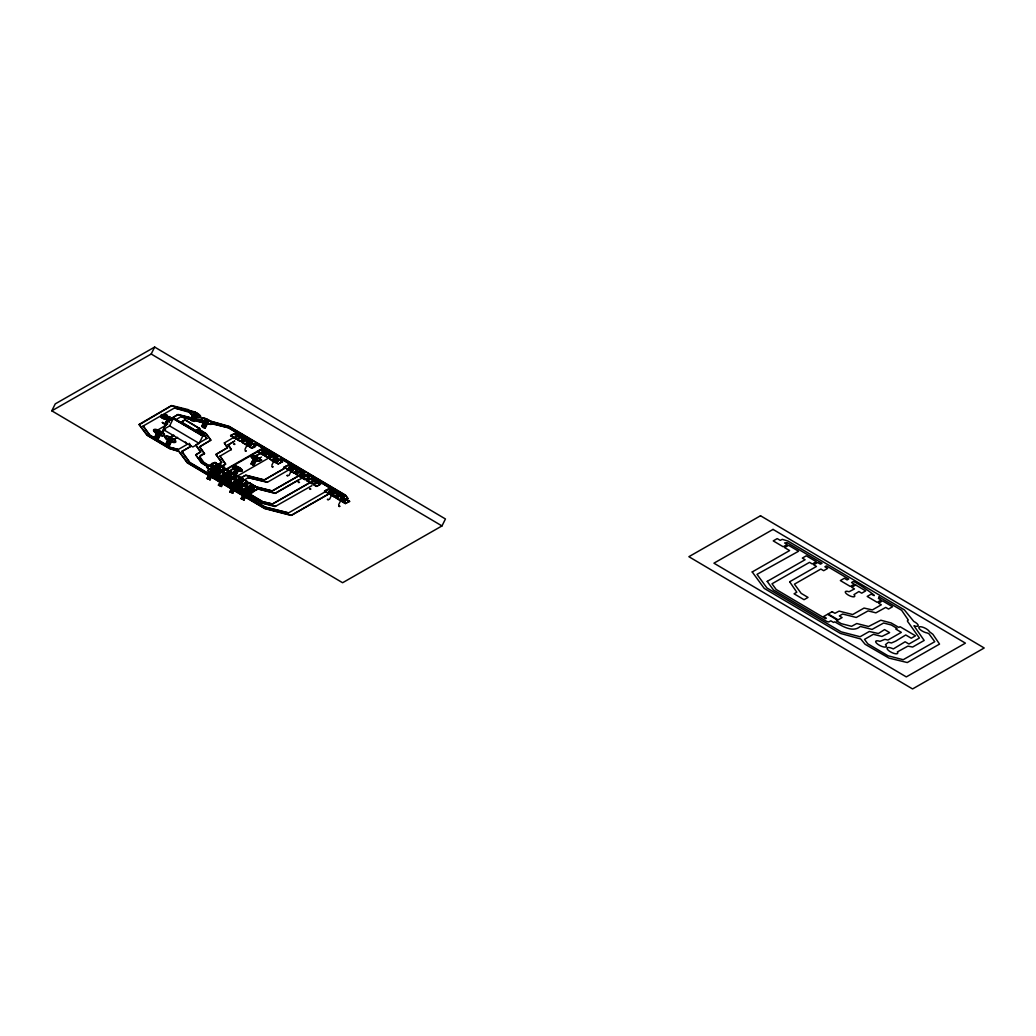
<?xml version="1.0" encoding="UTF-8"?>
<svg xmlns="http://www.w3.org/2000/svg" width="1036" height="1036" viewBox="0 0 1036 1036"><rect width="100%" height="100%" fill="white"/><g stroke="black" fill="none" stroke-linecap="round" stroke-linejoin="round"><path stroke-width="1.5" d="M166.226 414.931C162.872 413.222 164.556 417.948 165.579 414.892L167.586 416.135L167.301 415.345M165.087 416.122L164.879 415.294M167.884 417.275C164.115 416.835 173.349 416.213 168.35 417.909C164.556 418.272 167.495 413.791 165.825 416.226M161.577 416.809C159.557 416.304 166.291 421.251 167.353 418.648C154.105 410.619 166.835 416.381 165.384 418.855C155.879 418.194 165.125 411.81 167.184 415.565M211.137 464.452L221.044 470.499L225.045 468.389L214.84 462.354L206.591 467.055L209.829 469.256L207.045 467.612L208.275 466.757L203.224 463.765M233.864 477.894L243.771 483.929L247.759 481.818L237.503 475.809M268.738 458.003L278.334 463.869L282.09 461.564C274.436 453.03 260.217 456.876 278.334 463.869M245.182 484.68L250.764 488.15M51.8 410.826L55.258 403.872L154.649 347.06L445.441 518.971L441.983 525.925L342.592 582.737L51.8 410.826L151.191 354.027L154.649 347.06M185.522 442.022L187.231 444.366L178.257 449.495L170.292 447.422L149.663 435.237L143.11 425.9L149.78 435.016L153.898 437.451M160.943 416.796L165.501 418.635L166.485 418.065L163.015 415.449L167.353 418.79M157.083 433.825A5.4 1.787 26.4 0 1 154.014 430.704A5.4 1.787 26.4 0 1 156.98 430.16L157.472 430.057M164.439 415.954L163.895 414.801M164.763 415.514L165.579 414.892M160.826 433.773L157.938 439.588L155.555 438.966L154.545 437.58L157.433 431.753M154.558 438.15L158.158 430.885M165.475 415.112L166.343 414.711M154.545 437.58L155.517 437.606L158.417 431.779M164.996 419.191L167.469 418.57M166.226 416.951L165.941 416.148M157.938 439.588L156.928 438.202L159.816 432.375M156.954 439.575L158.417 436.622M167.482 424.087L166.032 421.73L167.599 423.866L165.708 425.11M157.925 439.018L160.813 433.203M166.498 417.171L168.35 417.909M169.464 422.274L167.573 420.862M167.767 417.495L169.386 416.576M163.274 429.526L166.887 422.261L173.245 418.622L202.771 436.078L199.158 443.356L192.8 446.982L163.274 429.526L169.632 425.9L173.245 418.622M168.376 420.927L173.219 418.155M193.356 415.708A5.4 1.787 26.4 0 1 190.326 412.859L188.772 411.421L174.67 408.016L190.313 412.613A5.4 1.787 26.4 0 0 193.46 415.488M172.39 417.754L203.367 435.78M184.291 424.708L176.12 419.463M172.002 440.391L169.114 446.218L166.731 445.597L165.721 444.198L168.609 438.383M165.721 444.768L168.622 438.953M165.721 444.198L166.692 444.224L169.593 438.396M170.163 437.516L173.906 435.224L169.567 437.27A5.4 1.787 26.4 0 0 165.41 437.179A5.4 1.787 26.4 0 0 168.454 440.546M169.114 446.218L168.104 444.82L170.992 439.005M169.101 445.648L172.701 438.383M181.209 422.196L185.198 419.761L199.624 428.593L195.765 430.795L181.209 422.196L185.198 419.761M170.966 441.75A5.4 1.787 26.4 0 0 174.113 439.95L174.048 439.238M170.292 447.422L178.257 449.495M191.233 411.227L189.705 412.056M219.554 481.96L187.283 462.82L178.723 451.269L169.606 448.666L146.905 435.185L139.2 424.799L171.445 405.775L192.256 411.59A5.4 1.787 26.4 0 1 199.495 415.255A5.4 1.787 26.4 0 1 197.216 417.081M196.944 415.578L194.056 421.393L191.673 420.771L190.663 419.386L193.551 413.558A2.02 0.673 26.4 0 1 196.27 414.555A2.02 0.673 26.4 0 1 196.49 415.747M190.676 419.956L193.564 414.128M190.663 419.386L191.647 419.412L195.247 412.147M194.056 421.393L193.046 420.007L195.934 414.18M178.723 451.269L169.723 448.446L147.643 435.392L139.316 424.566M194.043 420.823L197.643 413.571M209.492 474.371L190.041 462.872L181.779 451.579L191.155 446.05M195.765 430.795L199.741 428.36M194.833 419.01L202.797 420.72A5.387 1.787 26.4 0 1 203.147 418.285A5.387 1.787 26.4 0 1 209.583 420.849L229.28 426.431L345.597 495.195L347.876 498.692M208.119 422.196L205.232 428.023L202.849 427.402L201.839 426.003L204.727 420.189M201.852 426.573L204.739 420.758M201.839 426.003L202.823 426.029L205.711 420.202M205.232 428.023L204.221 426.625L207.109 420.81M204.247 427.998L207.135 422.17M205.219 427.454L208.106 421.626M202.292 435.353L173.103 418.389M203.419 433.903L197.099 429.875L203.419 433.903L206.837 438.578L203.535 433.67M342.748 500.802A2.694 0.894 26.4 0 0 344.962 500.388L347.992 498.471L345.48 495.415L229.163 426.651L210.01 421.199M203.367 435.625L172.649 417.754M210.606 421.354L211.991 423.62M190.041 462.872L181.883 451.346M199.547 446.84L210.774 440.274L206.177 433.954L198.511 429.059L206.293 433.734L210.904 440.041L199.547 446.84L204.338 453.392M211.499 423.245L228.49 427.894L252.693 441.919L228.593 427.674L211.396 423.711A5.387 1.787 26.4 0 1 207.226 423.633M208.158 466.977L201.373 462.911L195.726 454.804L200.647 451.838L195.713 444.936L206.954 438.357M215.993 468.376L210.8 465.306L209.57 466.174C205.206 464.296 193.719 455.659 204.468 453.755L199.663 446.62M204.144 462.962L199.676 456.487M209.57 466.174L211.02 465.177L220.487 470.888L216.019 472.895M209.712 469.166L211.953 470.784M207.071 478.425L210.14 479.642L207.071 478.425L212.056 468.363M207.278 478.153L212.276 468.078M215.605 467.094C199.935 458.56 236.13 466.355 220.564 470.292M207.446 478.943L211.02 471.743M207.99 478.205L212.989 468.142M208.948 478.58L214.646 467.081M221.536 466.666L225.524 464.232L219.943 456.021L225.654 463.998L221.536 466.666L224.32 468.311M231.041 435.91L233.825 437.555M209.764 479.124L214.763 469.062M211.629 475.822L214.698 477.026L211.629 475.822L217.547 464.05M209.919 479.927L215.138 469.58M212.004 476.34L217.003 466.265M212.561 475.602L218.259 464.102M218.363 464.232L221.704 462.315L216.136 454.7M231.248 449.728L228.127 444.897L234.667 441.012M213.507 475.977L218.505 465.902M215.229 462.937L218.013 464.581L221.6 462.535L215.993 454.338L227.428 447.811L224.294 442.994L233.929 437.321M214.322 476.521L220.033 465.022M233.709 437.451L235.949 439.07M214.491 477.311L219.697 466.964M223.608 477.402L218.298 474.242L223.711 477.182M220.681 470.383L224.436 468.091M266.861 457.057L271.328 455.05L261.059 449.132L217.91 473.853L222.157 472.027L226.055 474.333M228.037 474.708L222.844 471.639L226.962 473.815M218.415 485.133L221.484 486.35L218.415 485.133L224.333 473.361M237.231 439.536L240.132 441.284L237.451 439.406M222.507 471.173L226.703 469.425L233.126 473.245M219.528 484.162L224.501 474.151M219.347 484.913L225.045 473.413M220.292 485.288L225.291 475.226M243.771 439.199L234.784 433.605L243.771 439.199L240.015 441.181M221.303 485.081L222.714 482.232M221.108 485.832L226.107 475.77M222.973 482.53L226.055 483.747L222.973 482.53L228.179 472.183M221.277 486.635L223.646 481.999M223.349 483.048L228.347 472.986M223.905 482.31L228.904 472.248M226.599 469.658L229.383 471.302L233.864 467.909A4.714 1.554 26.4 0 1 233.514 466.2M224.851 482.685L230.562 471.186M225.123 483.967L230.665 473.167M221.652 471.678L231.818 477.544L227.609 479.487M225.835 484.019L231.753 472.248M234.071 468.453L235.56 469.813M229.383 471.302L234.33 468.311M228.658 475.861L231.145 477.622L222.054 472.248M238.811 469.632A2.02 0.673 26.4 0 0 239.186 468.984L235.936 475.641L234.33 475.446L232.802 474.242L236.143 467.508M244.949 449.391L248.226 442.799M232.802 474.242L236.363 467.184M251.372 447.902L255.84 445.894L245.908 439.989L241.906 442.1L251.489 447.992C265.138 446.516 236.286 436.493 248.938 441.971M229.448 475.576L232.155 476.884M233.022 473.905L233.877 474.009L237.218 467.275M235.936 475.641L234.965 474.488L238.306 467.767M233.773 483.126C224.216 481.118 236.648 475.977 238.72 481.818M237.853 470.396L238.435 470.888A4.714 1.554 26.4 0 0 241.401 469.917A4.714 1.554 26.4 0 0 235.496 466.42A4.714 1.554 26.4 0 0 233.76 468.13L234.214 468.531M235.366 475.757L237.361 471.717M235.781 475.135L239.122 468.401M255.128 445.92L252.46 444.043M252.344 444.276L253.108 443.68M229.707 491.815L232.776 493.032L229.707 491.815L234.913 481.468M251.489 447.992L255.244 445.687M230.083 492.333L231.533 489.406M238.332 480.523L234.434 478.231L238.073 476.146L247.047 481.74L244.379 479.875M230.639 491.595L235.638 481.52M231.585 491.97L236.584 481.895M232.401 492.514L238.112 481.015M243.046 478.93L237.348 490.416L236.415 490.65L234.278 489.212L239.976 477.713M234.278 489.212L240.184 477.428M232.569 493.304L234.732 488.966M234.641 489.717L236.804 485.379M234.486 488.927L235.198 488.979L240.909 477.492M252.991 443.9L257.679 444.858L277.726 456.721L275.667 458.054L272.882 456.41M237.348 490.416L236.156 489.355L241.142 479.292M236.972 489.911L241.971 479.836M238.979 486.195L243.214 484.33L233.009 478.386M237.127 490.701L242.126 480.639M251.01 463.636L254.144 465.022L253.069 465.255L251.01 463.636L254.351 456.902M251.165 464.128L254.921 456.772M253.988 459.285A4.714 1.554 26.4 0 1 251.308 456.423A4.714 1.554 26.4 0 1 254.532 456.254L260.774 453.198L257.886 451.774L261.629 449.469L270.616 455.063L261.525 449.689M255.594 456.164L259.117 458.249M242.502 484.343L238.746 486.324M252.616 463.817L255.957 457.083M243.292 483.734L240.922 482.064M253.069 465.255L255.737 459.867M253.639 464.413L256.98 457.679M253.924 465.358L257.485 458.288M260.554 453.328L262.781 454.933M267.443 482.09L248.498 477.687L267.327 482.31L288.902 469.826M260.774 453.198L255.219 456.526M246.439 490.611C235.599 488.539 245.053 482.867 248.782 487.762M255.296 459.971A4.714 1.554 26.4 0 0 259.259 460.839A4.714 1.554 26.4 0 0 259.207 459.026L259.311 458.793M241.09 498.549L244.172 499.753L241.09 498.549L247.008 486.765M249.689 487.244L245.791 484.939L249.43 482.867L256.034 486.765L272.118 490.922L298.808 475.679C286.985 468.389 319.554 475.641 304.998 479.629L302.098 477.894M241.466 499.054L247.733 486.829M264.193 455.503L266.977 457.148L264.297 455.283M242.968 498.692L247.967 488.629M243.24 499.987L245.39 495.635M243.797 499.248L250.647 485.871M253.729 487.088C249.793 503.444 240.184 498.251 250.867 485.586M243.952 500.038L249.158 489.691M246.037 496.451L251.023 486.389M245.869 495.661L246.581 495.713L251.58 485.651M248.731 497.15L247.539 496.089L252.525 486.026M247.798 497.371L250.66 491.595M248.355 496.632L253.354 486.57M244.315 485.133L254.571 491.038L250.686 493.265L253.975 490.831L251.385 489.303M248.511 497.435L253.509 487.36M250.22 493.136L253.975 490.831M249.326 483.087L256.034 486.765M252.175 489.005L254.778 490.546L257.524 488.811L275.343 493.175L298.083 480.186M256.824 486.972L259.026 488.72L248.873 482.53L240.65 487.244L246.335 490.844M257.524 488.811L275.239 493.395L302.214 477.985M237.956 476.366L240.74 478.01L245.674 475.356L264.102 480.069L285.379 467.741L284.55 467.534M271.795 465.255L275.071 458.663M282.09 461.564L279.306 459.919M281.248 458.806L304.286 472.701L281.248 458.806L279.189 460.139M249.702 494.211L262.173 501.592L272.39 503.975L310.165 482.387L307.265 480.976L311.02 478.671L319.994 484.265L310.904 478.891M255.918 486.985L272.118 490.922M264.633 506.967L288.358 512.859L264.633 506.967L223.375 482.582M285.379 467.741L288.681 469.955M262.173 501.592L272.39 503.975M289.018 475.433L292.294 468.855M288.798 470.046L293.641 472.908L297.384 470.603L288.293 465.229L297.384 470.603M298.808 475.679L300.816 477.415M299.546 472.17L302.331 473.815L304.39 472.481M301.981 478.114L305.115 479.409L308.754 477.324M308.637 477.544L306.086 475.77M305.853 475.9L307.912 474.566M310.165 482.387L312.173 484.136M313.688 484.472L316.356 486.35L313.455 484.602M325.641 491.543L334.188 496.594L337.827 494.509C334.434 492.566 326.703 486.065 325.641 491.543L288.241 513.079M329.5 499.378L332.776 492.786M328.943 493.758L334.188 496.594M333.955 496.723L337.827 494.509M345.325 503.444L349.792 501.437L339.86 495.532L335.845 497.681L345.441 503.535L336.35 498.161L340.106 495.855L349.08 501.463L346.231 499.481M338.63 504.765L341.906 498.174M339.989 496.089L342.592 497.617L344.172 496.555L309.285 475.369M342.592 497.617L344.069 496.788L343.447 495.571M160.217 433.877A2.02 0.673 26.4 0 0 160.191 432.815L159.583 432.4A2.02 0.673 26.4 0 0 157.2 431.779L157.071 432.012A2.02 0.673 26.4 0 0 158.223 433.177M139.044 424.436L171.549 405.542L188.008 409.557L191.841 411.59M157.096 431.96L157.317 431.559A2.02 0.673 26.4 0 1 159.699 432.18L160.295 432.595A2.02 0.673 26.4 0 1 160.852 433.346M165.773 421.6L177.972 414.465L191.971 418.026M195.739 444.923L200.544 452.072M195.623 455.037L200.647 451.838M204.597 453.522L199.572 456.708M215.876 454.571L227.544 447.591M224.423 442.76L227.428 447.811M190.171 411.421L189.834 412.406A6.074 2.007 26.4 0 0 193.24 415.617M258.987 488.798L254.662 490.442M257.42 451.217L262.898 454.713M142.994 426.12L174.786 407.795M166.809 416.731L167.586 416.278M157.355 430.277L166.161 425.084M176.003 419.684L180.795 416.783L203.937 423.025M164.31 430.238L161.409 431.895L161.836 432.478A5.4 1.787 26.4 0 1 163.649 435.314A5.4 1.787 26.4 0 1 159.609 435.029M160.14 432.776L165.54 429.694M173.685 439.601L177.609 437.36M181.779 451.579L191.038 446.283L189.316 443.343M235.017 433.475L230.588 435.534L235.017 433.475L244.483 439.186L240.132 441.245M228.127 444.897L234.55 441.232M241.453 440.365L243.874 438.979M246.387 440.183L242.282 442.527L251.606 447.772M219.826 456.254L231.352 449.495L228.244 444.677M248.821 442.191L249.87 441.427M206.928 467.521L208.275 466.757M211.474 464.918L215.579 462.574M209.945 469.036L208.042 470.124A2.085 0.686 26.4 0 0 209.104 471.561L210.981 472.675M209.829 469.256L207.938 470.344A2.085 0.686 26.4 0 0 208.987 471.794L210.865 472.895M218.298 474.242L222.39 471.898M222.844 471.639L261.862 449.339M258.741 458.611L261.486 457.044M227.506 479.681L231.248 477.402M231.934 477.013L235.794 474.799M266.977 457.148L270.72 454.843M278.334 463.843L282.686 461.771L272.481 455.827L229.319 480.678L233.747 478.619M234.201 478.36L238.293 476.016M269.127 458.391L273.219 456.06M240.857 477.79L245.778 475.135L264.206 479.836M244.263 480.095L248.601 477.454M243.538 483.851L247.164 481.52M241.025 487.671L245.118 485.327M245.571 485.068L249.663 482.737M288.526 465.099L284.058 467.106L288.526 465.099L297.992 470.81L293.525 472.817M264.102 480.069L285.276 467.961M254.778 490.546L258.637 488.332M293.641 472.908L297.28 470.836M299.883 471.82L295.415 473.828L299.883 471.82L309.35 477.531L304.998 479.603M272.002 491.155L298.692 475.9M302.331 473.815L304.286 472.701M311.253 478.541L306.786 480.536L311.253 478.541L320.707 484.252L316.602 486.415L320.111 484.045M272.287 504.208L310.049 482.621L307.148 480.872M311.953 485.625L275.11 506.526L262.212 503.198L249.171 495.545M328.969 489.005L324.527 491.077L328.969 489.005L338.422 494.716L334.084 496.788M329.163 493.628L291.077 515.397L264.672 508.572L222.313 483.592M291.479 515.332L329.059 493.848M336.234 498.07L340.326 495.726M345.441 503.535L349.197 501.23M210.23 464.97L211.02 465.177M226.146 469.088L232.064 472.338M249.767 441.647L250.893 441.453M275.628 506.228L262.328 502.965L250.66 496.127M162.406 422.675L164.711 423.789L162.445 422.675M190.87 411.214L191.88 411.24A6.074 2.007 26.4 0 1 200.349 415.747A6.074 2.007 26.4 0 1 196.063 416.964M191.725 411.81L192.139 411.823A5.4 1.787 26.4 0 1 199.676 415.837A5.4 1.787 26.4 0 1 195.869 416.912M168.233 418.13L170.021 416.951M250.168 441.582L252.577 442.139M291.181 515.177L264.789 508.352L234.809 490.688M234.214 443.771L234.939 444.198M245.571 450.492L246.309 450.919M261.059 459.634L261.784 460.075M272.416 466.355L273.154 466.783M287.399 475.213L288.137 475.654M298.769 481.934L299.495 482.362M310.127 488.655L310.865 489.083M327.894 499.145L328.619 499.585M339.251 505.866L339.989 506.306M194.949 418.79L202.991 420.875M191.854 418.246L177.855 414.685L165.915 421.95M182.349 417.184L204.053 422.805M254.623 444.068L257.679 444.858M255.335 456.306L254.636 456.034A4.714 1.554 26.4 0 0 251.515 455.969A4.714 1.554 26.4 0 0 252.952 458.288M235.198 488.979L236.156 489.355M246.581 495.713L247.539 496.089M206.747 423.154L207.342 423.4A5.387 1.787 26.4 0 0 211.512 423.491M206.436 423.258L207.433 423.685A6.074 2.007 26.4 0 0 212.121 423.776L212.095 423.193M191.647 419.412L193.046 420.007M202.823 426.029L204.221 426.625M155.517 437.606L156.928 438.202M166.692 444.224L168.104 444.82M233.877 474.009L234.965 474.488M232.051 477.078L236.027 474.669M233.67 444.081L234.395 444.509M245.027 450.802L245.765 451.23M260.515 459.945L261.24 460.385M271.872 466.666L272.61 467.106M286.855 475.524L287.594 475.964M298.226 482.245L298.951 482.672M309.583 488.966L310.321 489.393M327.35 499.469L328.075 499.896M338.707 506.177L339.445 506.617M151.191 354.027L441.983 525.925M257.563 445.079L277.622 456.941M307.809 474.786L343.343 495.791M328.619 489.368L337.71 494.742M290.119 470.538L293.745 472.688M230.924 435.806L236.053 438.85M284.434 467.443L287.503 469.256M295.791 474.164L300.919 477.195M324.877 491.349L327.764 493.058M185.081 419.994L199.624 428.593M181.326 421.976L195.869 430.575M192.074 429.305L201.023 434.589M169.632 425.9L199.158 443.356M218.195 468.635L220.797 470.163M210.684 465.54L215.876 468.609M233.411 478.969L238.604 482.038M244.781 485.69L253.859 491.064M204.247 462.729L209.686 465.941M229.655 480.95L234.965 484.123M156.656 439.083L166.278 444.768M216.55 474.333L223.478 478.425M227.635 480.885L233.178 484.162M238.72 487.438L245.649 491.53M249.805 493.991L262.276 501.359M215.048 473.737L221.976 477.829M226.133 480.29L233.061 484.382M238.604 487.658L245.545 491.75M215.087 475.097L221.924 479.15M227.402 482.375L232.867 485.612M238.345 488.85L245.182 492.89M214.97 475.33L221.808 479.37M225.913 481.792L234.123 486.648M238.228 489.07L245.066 493.123M190.145 462.639L209.596 474.138M213.766 476.612L220.707 480.717M224.877 483.177L231.831 487.283M237.386 490.572L244.328 494.677M248.498 497.138L264.737 506.746M212.263 476.016L220.603 480.937M208.663 475.226L187.386 462.587L178.917 451.165M211.409 476.858L219.671 481.74M222.416 483.359L232.064 489.057M203.341 421.51L204.597 422.325M204.493 422.558L202.383 420.72A6.074 2.007 26.4 0 1 202.706 417.922A6.074 2.007 26.4 0 1 209.945 420.81L210.981 421.665M235.677 469.593L233.644 468.104A5.4 1.787 26.4 0 1 235.185 465.824A5.4 1.787 26.4 0 1 242.139 469.943A5.4 1.787 26.4 0 1 238.189 470.797M289.73 469.515L288.746 467.612A2.694 0.894 26.4 0 1 289.264 467.521M202.111 463.105L195.882 455.167M209.894 421.432L209.466 421.082A5.387 1.787 26.4 0 0 203.03 418.505A5.387 1.787 26.4 0 0 202.68 420.94L202.875 421.095M344.949 500.375L344.418 499.844A2.694 0.894 26.4 0 0 340.961 498.368A2.694 0.894 26.4 0 0 340.999 499.779M157.731 432.543A2.02 0.673 26.4 0 1 157.187 431.792M193.447 413.662A2.02 0.673 26.4 0 1 195.26 413.701M195.959 414.05A2.02 0.673 26.4 0 1 197.112 415.229M264.322 452.201A2.694 0.894 26.4 0 1 266.809 454.234A2.694 0.894 26.4 0 1 264.387 454.195M263.442 453.716A2.694 0.894 26.4 0 1 261.914 452.149A2.694 0.894 26.4 0 1 263.39 451.877M290.054 467.637A2.694 0.894 26.4 0 1 293.421 469.787A2.694 0.894 26.4 0 1 291.051 469.955M330.497 491.556A2.694 0.894 26.4 0 1 333.864 493.693A2.694 0.894 26.4 0 1 331.494 493.861M330.549 493.382A2.694 0.894 26.4 0 1 329.189 491.53M246.697 489.704A2.694 0.894 26.4 0 1 245.558 487.775A2.694 0.894 26.4 0 1 249.326 489.225M254.61 487.632A2.694 0.894 26.4 0 1 253.121 487.904M251.256 487.114A2.694 0.894 26.4 0 1 250.414 485.146M251.191 485.275A2.694 0.894 26.4 0 1 253.069 486.065M253.872 486.622A2.694 0.894 26.4 0 1 254.416 487.166M251.152 445.389A2.694 0.894 26.4 0 1 248.912 445.04M247.967 444.561A2.694 0.894 26.4 0 1 246.426 443.007A2.694 0.894 26.4 0 1 247.915 442.722M248.847 443.045A2.694 0.894 26.4 0 1 251.321 445.091M236.609 437.852A2.694 0.894 26.4 0 1 235.768 435.884A2.694 0.894 26.4 0 1 239.769 437.904A2.694 0.894 26.4 0 1 237.542 438.319M223.97 476.275A2.694 0.894 26.4 0 1 222.831 474.333A2.694 0.894 26.4 0 1 226.599 475.783M254.403 458.119A2.02 0.673 26.4 0 1 254.973 457.161M255.672 457.407A2.02 0.673 26.4 0 1 257.381 458.585M211.81 468.997A2.694 0.894 26.4 0 1 211.771 467.599M212.561 467.715A2.694 0.894 26.4 0 1 215.229 469.075M234.537 482.439A2.694 0.894 26.4 0 1 234.499 481.028M235.289 481.157A2.694 0.894 26.4 0 1 237.956 482.504M241.712 479.357A2.694 0.894 26.4 0 1 243.24 480.911A2.694 0.894 26.4 0 1 241.764 481.196M239.886 480.393A2.694 0.894 26.4 0 1 238.397 478.658A2.694 0.894 26.4 0 1 240.766 478.878M301.476 476.197A2.694 0.894 26.4 0 1 300.634 474.242A2.694 0.894 26.4 0 1 304.636 476.262A2.694 0.894 26.4 0 1 302.408 476.677M342.851 500.582A2.694 0.894 26.4 0 0 345.079 500.168L344.535 499.624A2.694 0.894 26.4 0 0 340.779 498.161A2.694 0.894 26.4 0 0 341.919 500.103M168.544 438.5A2.02 0.673 26.4 0 1 170.357 438.539M171.069 438.888A2.02 0.673 26.4 0 1 172.222 440.067M274.812 460.437A2.694 0.894 26.4 0 1 273.97 458.469A2.694 0.894 26.4 0 1 277.972 460.502A2.694 0.894 26.4 0 1 275.744 460.903M312.833 482.918A2.694 0.894 26.4 0 1 311.991 480.95A2.694 0.894 26.4 0 1 315.993 482.97A2.694 0.894 26.4 0 1 313.779 483.385M204.947 420.15A2.02 0.673 26.4 0 1 206.98 420.577A2.02 0.673 26.4 0 1 208.482 421.937M218.984 465.915A2.694 0.894 26.4 0 1 220.526 467.482A2.694 0.894 26.4 0 1 219.036 467.754M217.159 466.951A2.694 0.894 26.4 0 1 215.669 465.216A2.694 0.894 26.4 0 1 218.039 465.449M237.477 467.806A2.02 0.673 26.4 0 1 238.772 468.57M231.145 473.193A2.694 0.894 26.4 0 1 231.701 474.501A2.694 0.894 26.4 0 1 229.461 474.151M228.529 473.672A2.694 0.894 26.4 0 1 227.156 471.807M228.477 471.833A2.694 0.894 26.4 0 1 230.342 472.636M171.16 441.815A6.074 2.007 26.4 0 0 174.708 439.782L169.593 436.765A6.074 2.007 26.4 0 0 164.918 436.674A6.074 2.007 26.4 0 0 168.337 440.455M158.366 434.485A6.074 2.007 26.4 0 0 164.128 435.586A6.074 2.007 26.4 0 0 162.315 432.219L156.85 429.603A6.074 2.007 26.4 0 0 153.509 430.225A6.074 2.007 26.4 0 0 156.967 433.734M255.102 459.855A5.4 1.787 26.4 0 0 259.958 460.955A5.4 1.787 26.4 0 0 259.544 458.598L254.998 455.905A5.4 1.787 26.4 0 0 250.945 455.62A5.4 1.787 26.4 0 0 252.758 458.456M172.313 441.919A5.4 1.787 26.4 0 0 174.229 439.73L169.684 437.037A5.4 1.787 26.4 0 0 165.514 436.959A5.4 1.787 26.4 0 0 168.557 440.326M159.712 434.809A5.4 1.787 26.4 0 0 163.766 435.094A5.4 1.787 26.4 0 0 161.953 432.258L157.096 429.927A5.4 1.787 26.4 0 0 154.118 430.484A5.4 1.787 26.4 0 0 157.2 433.605M259.842 459.518A4.714 1.554 26.4 0 1 255.4 459.738M234.201 466.032A4.714 1.554 26.4 0 1 240.715 468.803A4.714 1.554 26.4 0 1 239.769 470.991M228.412 473.905A2.694 0.894 26.4 0 1 227.57 471.937A2.694 0.894 26.4 0 1 231.572 473.957A2.694 0.894 26.4 0 1 229.357 474.371M236.104 468.751A2.02 0.673 26.4 0 1 236.066 467.689A2.02 0.673 26.4 0 1 238.668 468.803A2.02 0.673 26.4 0 1 238.694 469.852M217.055 467.184A2.694 0.894 26.4 0 1 216.213 465.216A2.694 0.894 26.4 0 1 220.215 467.249A2.694 0.894 26.4 0 1 217.987 467.65M204.843 420.953A2.02 0.673 26.4 0 1 206.034 420.461A2.02 0.673 26.4 0 1 208.353 422.066A2.02 0.673 26.4 0 1 206.552 422.131M274.695 460.657A2.694 0.894 26.4 0 1 273.854 458.702A2.694 0.894 26.4 0 1 277.855 460.722A2.694 0.894 26.4 0 1 275.641 461.137M300.557 475.874A2.694 0.894 26.4 0 1 301.023 474.514A2.694 0.894 26.4 0 1 304.623 476.651A2.694 0.894 26.4 0 1 302.305 476.897M238.979 480.069A2.694 0.894 26.4 0 1 239.433 478.71A2.694 0.894 26.4 0 1 243.046 480.846A2.694 0.894 26.4 0 1 240.715 481.092M234.421 482.659A2.694 0.894 26.4 0 1 234.382 481.261A2.694 0.894 26.4 0 1 237.853 482.724M211.707 469.23A2.694 0.894 26.4 0 1 211.655 467.819A2.694 0.894 26.4 0 1 215.125 469.295M254.299 458.352A2.02 0.673 26.4 0 1 254.442 457.303A2.02 0.673 26.4 0 1 257.161 458.676A2.02 0.673 26.4 0 1 256.306 459.362M223.064 475.951A2.694 0.894 26.4 0 1 223.025 474.54A2.694 0.894 26.4 0 1 226.483 476.016M247.863 444.794A2.694 0.894 26.4 0 1 247.021 442.825A2.694 0.894 26.4 0 1 251.023 444.858A2.694 0.894 26.4 0 1 248.795 445.26M251.139 487.334A2.694 0.894 26.4 0 1 250.298 485.379A2.694 0.894 26.4 0 1 254.299 487.399A2.694 0.894 26.4 0 1 252.085 487.814M245.791 489.38A2.694 0.894 26.4 0 1 245.752 487.969A2.694 0.894 26.4 0 1 249.21 489.445M330.445 493.615A2.694 0.894 26.4 0 1 329.603 491.647A2.694 0.894 26.4 0 1 333.605 493.68A2.694 0.894 26.4 0 1 331.378 494.081M288.643 467.845A2.694 0.894 26.4 0 1 291.517 468.492A2.694 0.894 26.4 0 1 293.343 470.344A2.694 0.894 26.4 0 1 290.935 470.176M263.338 453.936A2.694 0.894 26.4 0 1 262.496 451.981A2.694 0.894 26.4 0 1 266.498 454.001A2.694 0.894 26.4 0 1 264.271 454.415M194.483 415.06A2.02 0.673 26.4 0 1 193.577 413.623M169.593 439.899A2.02 0.673 26.4 0 1 168.674 438.461A2.02 0.673 26.4 0 1 171.367 439.394A2.02 0.673 26.4 0 1 171.587 440.585M162.522 422.455L164.646 423.996L162.522 422.455M216.252 472.766L219.891 470.681L216.252 472.766M752.214 571.95L764.27 588.435L840.325 633.397L860.696 638.966L865.099 644.275L888.992 658.106L907.277 662.535L939.535 644.094L932.905 634.317L929.447 631.714A5.931 1.955 26.4 0 0 922.403 627.078A5.931 1.955 26.4 0 0 919.398 628.8A5.931 1.955 26.4 0 0 927.233 632.983L928.916 633.708L934.757 641.698L903.224 659.712L888.02 655.775L867.779 643.809L864.516 639.354L873.348 634.304L881.921 636.441L889.639 632.62L884.55 629.603L878.373 633.527L869.295 631.481L860.1 636.739L841.18 631.843L766.951 587.969L757.005 574.358L798.588 551.23L788.59 545.324L784.602 547.604L789.613 550.569L752.214 571.95M767.21 581.377L773.491 589.95L825.99 620.991A2.616 0.868 26.4 0 0 829.085 621.794L830.794 620.81L833.579 622.455L834.692 621.82C841.97 625.874 852.706 633.125 860.32 626.443L872.079 629.409L883.63 623.012L891.258 624.98L897.059 628.412L895.829 629.111L901.333 632.374L887.904 640.041L884.912 639.354L879.927 641.349A5.931 1.955 26.4 0 0 875.964 642.475A5.931 1.955 26.4 0 0 883.475 646.917A5.931 1.955 26.4 0 0 885.469 644.625L888.461 642.268L891.452 642.967L895.713 641.116L905.749 634.977L911.266 638.241L915.487 635.819L900.051 626.702L898.821 627.402L891.193 622.973L880.846 620.214L868.544 626.495L856.772 623.53L851.566 626.314L841.258 623.646L836.466 620.81L837.58 620.175L827.596 614.27L823.594 616.549L826.378 618.194L825.55 618.673L776.171 589.484L772.001 583.786L809.517 562.341L812.302 563.985L816.303 561.693L806.306 555.801L802.317 558.08L805.101 559.725L767.21 581.377M789.665 581.766L796.801 592.229L794.055 593.796L804.04 599.702L808.041 597.422L801.178 593.369L794.444 584.162L820.875 569.049L823.659 570.707L827.66 568.414L824.876 566.77L826.469 565.863L848.717 579.007L847.124 579.927L844.34 578.282L840.338 580.561L850.323 586.467L854.324 584.174L851.54 582.53L853.133 581.623C853.56 580.095 883.967 601.139 871.185 594.146L867.184 596.425L877.168 602.33L881.17 600.051L878.386 598.407L879.305 597.681L878.8 596.801L901.631 610.295L908.313 620.059A5.931 1.955 26.4 0 0 908.391 622.481L919.385 638.046L908.935 644.029L905.127 641.776L893.304 648.924L892.333 648.471A5.931 1.955 26.4 0 0 887.075 648.678A5.931 1.955 26.4 0 0 893.848 653.366A5.931 1.955 26.4 0 0 897.344 651.942L907.886 646.127L912.625 647.047L924.177 640.442L913.959 625.77L914.943 626.068A5.931 1.955 26.4 0 0 918.168 625.239A5.931 1.955 26.4 0 0 913.817 621.47L904.324 609.828L788.007 541.064L782.284 539.355L780.199 540.352L777.233 538.603L773.232 540.896L783.216 546.788L787.218 544.509L784.615 542.968L787.153 542.618L822.053 563.247L820.46 564.154L817.676 562.509L813.674 564.801L816.459 566.446L789.665 581.766M760.515 515.76L688.875 556.695L912.561 688.94L984.2 647.992L760.515 515.76M773.037 529.409L713.933 563.183L906.306 676.909L965.41 643.136L773.037 529.409M855.697 584.99L851.709 587.282L854.493 588.927L849.041 591.75A5.245 1.735 26.4 0 0 845.531 592.747A5.245 1.735 26.4 0 0 852.188 596.671A5.245 1.735 26.4 0 0 853.962 594.651L858.909 591.53L861.693 593.188L865.682 590.896L855.697 584.99M832.141 611.667L828.14 613.96L838.124 619.852L842.126 617.573L839.341 615.928L842.669 614.024L856.241 617.469L868.103 610.89L875.912 612.833L885.741 607.407L888.525 609.051L892.527 606.759L882.542 600.867L878.541 603.146L881.325 604.791L872.364 609.919L864.05 608.067L852.706 614.542L839.121 611.11L834.925 613.312L832.141 611.667"/></g></svg>
